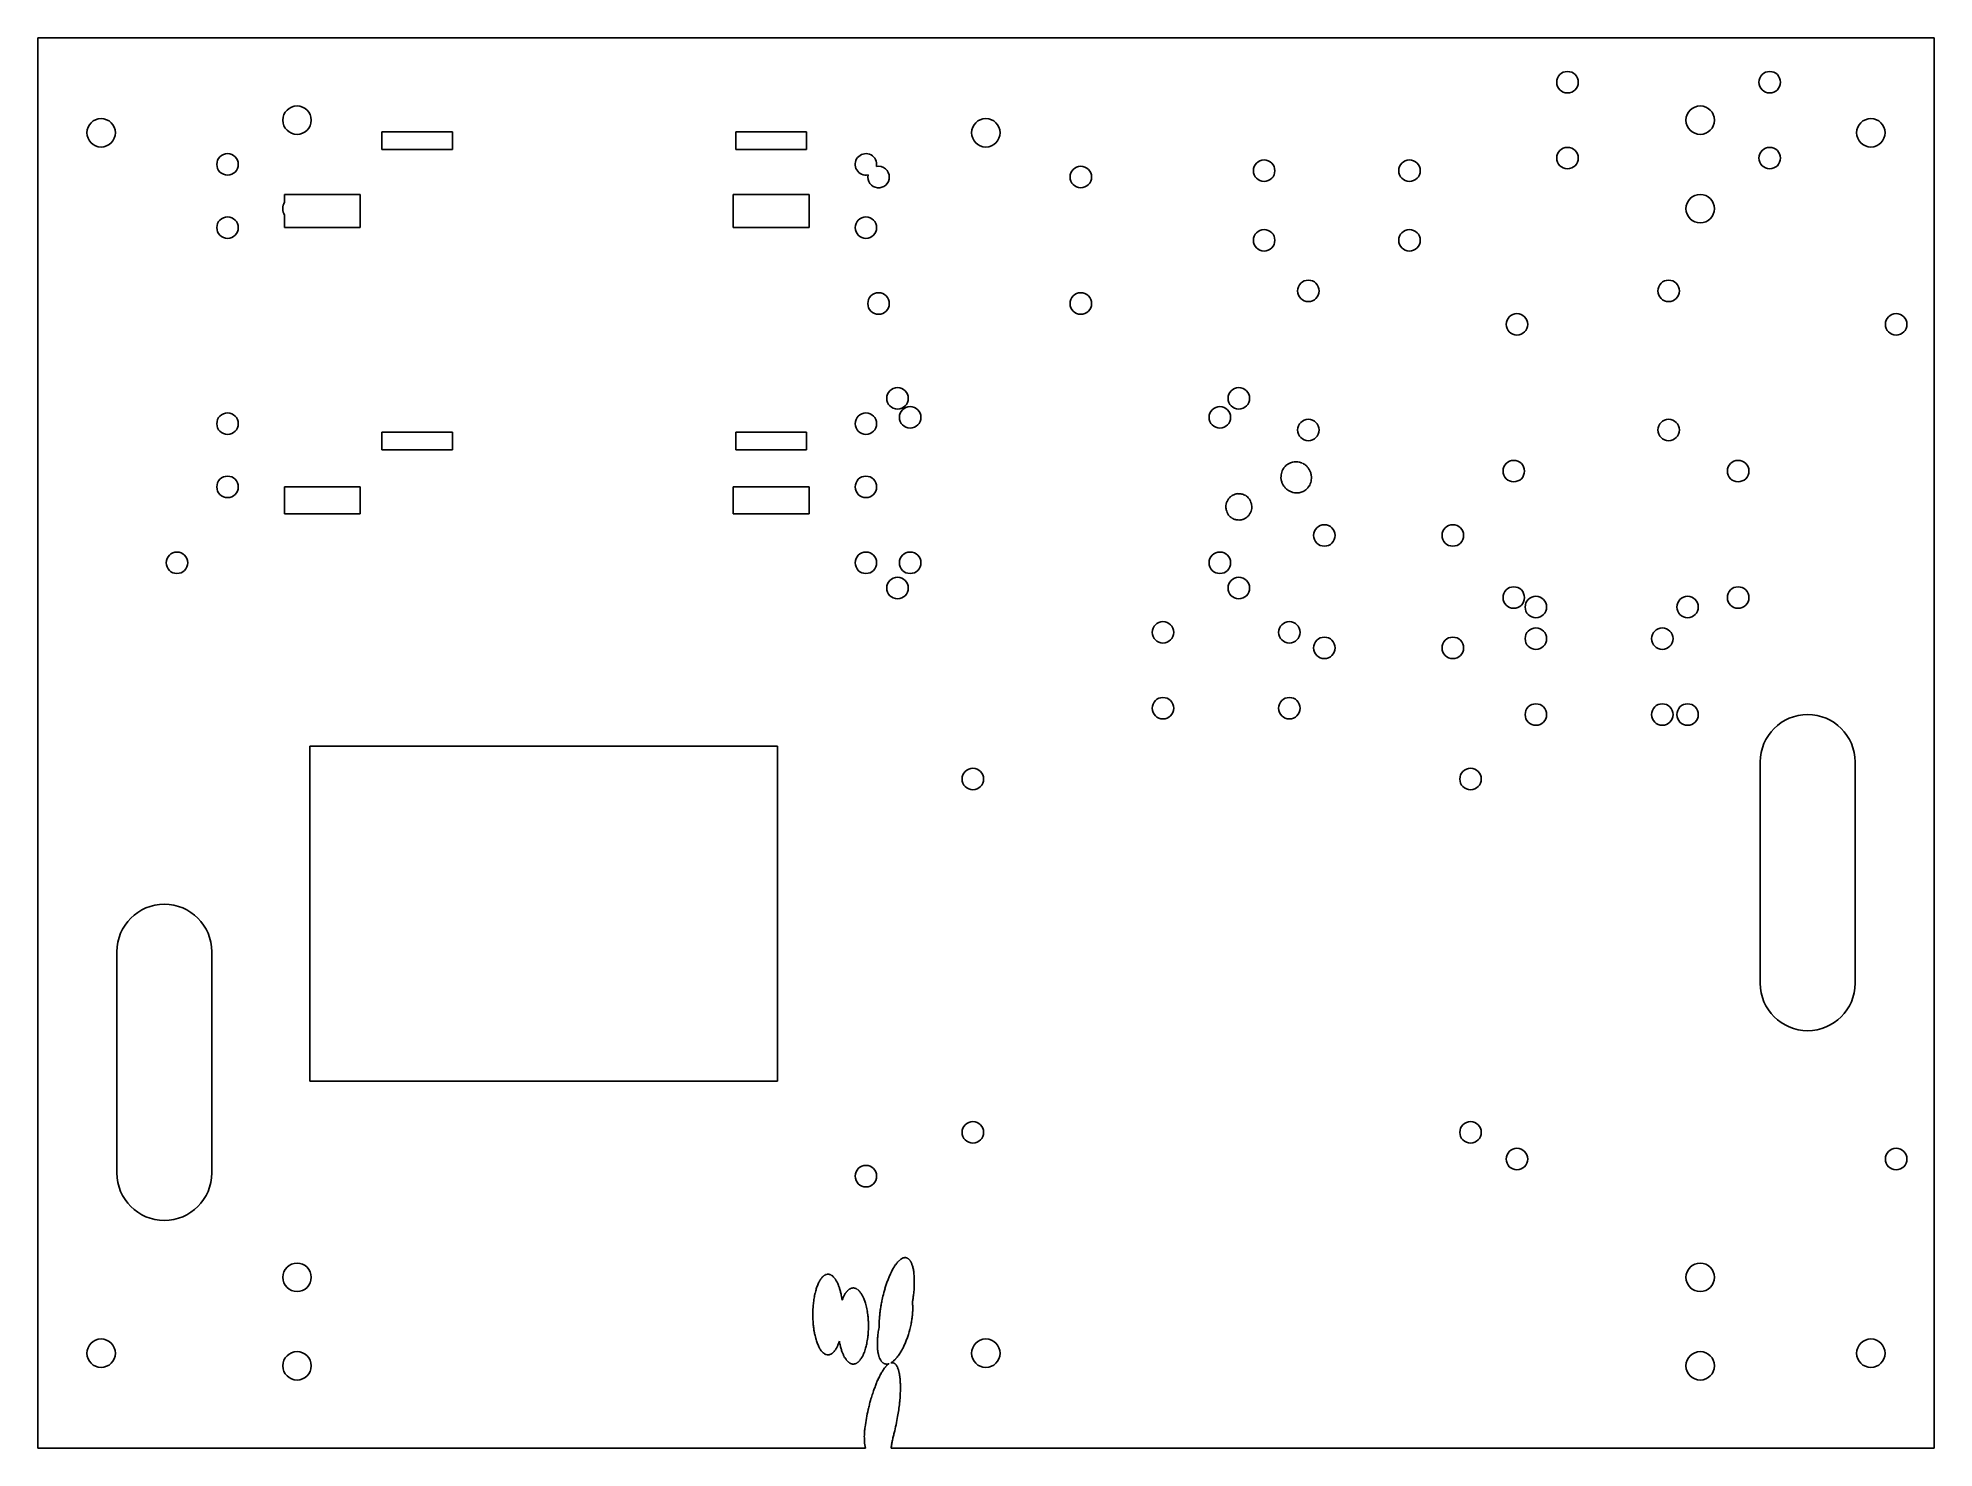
# Model space of a CAD drawing. Header units: millimetres. Extents: x 0 to 300, y 0 to 223.
import ezdxf

# ---------------------------------------------------------------- set-up
doc = ezdxf.new("R2010")
doc.units = ezdxf.units.MM

msp = doc.modelspace()

# ---------------------------------------------------------------- linework, layer by layer
for p, q in [((0, 0, 0), (0, 223, 0)), ((0, 223, 0), (300, 223, 0)), ((300, 0, 0), (300, 223, 0)), ((65.6, 208.15, 0), (54.4, 208.15, 0)), ((54.4, 205.35, 0), (54.4, 208.15, 0)), ((65.6, 205.35, 0), (65.6, 208.15, 0)), ((121.6, 208.15, 0), (110.4, 208.15, 0)), ((110.4, 205.35, 0), (110.4, 208.15, 0)), ((121.6, 205.35, 0), (121.6, 208.15, 0)), ((65.6, 205.35, 0), (54.4, 205.35, 0)), ((121.6, 205.35, 0), (110.4, 205.35, 0)), ((41, 198.25, 0), (39, 198.25, 0)), ((39, 197.03, 0), (39, 198.25, 0)), ((51, 198.25, 0), (41, 198.25, 0)), ((51, 197, 0), (51, 198.25, 0)), ((110, 197, 0), (110, 198.25, 0)), ((122, 198.25, 0), (110, 198.25, 0)), ((122, 197, 0), (122, 198.25, 0)), ((51, 195.25, 0), (51, 197, 0)), ((51, 193, 0), (51, 195.25, 0)), ((110, 195.25, 0), (110, 197, 0)), ((110, 193, 0), (110, 195.25, 0)), ((122, 195.25, 0), (122, 197, 0)), ((122, 193, 0), (122, 195.25, 0)), ((39, 193, 0), (39, 194.97, 0)), ((51, 193, 0), (39, 193, 0)), ((122, 193, 0), (110, 193, 0)), ((65.6, 160.65, 0), (54.4, 160.65, 0)), ((54.4, 157.85, 0), (54.4, 160.65, 0)), ((65.6, 157.85, 0), (65.6, 160.65, 0)), ((121.6, 160.65, 0), (110.4, 160.65, 0)), ((110.4, 157.85, 0), (110.4, 160.65, 0)), ((121.6, 157.85, 0), (121.6, 160.65, 0)), ((65.6, 157.85, 0), (54.4, 157.85, 0)), ((121.6, 157.85, 0), (110.4, 157.85, 0)), ((51, 152, 0), (39, 152, 0)), ((39, 150.75, 0), (39, 152, 0)), ((39, 148, 0), (39, 150.75, 0)), ((51, 150.75, 0), (51, 152, 0)), ((51, 148, 0), (51, 150.75, 0)), ((122, 152, 0), (110, 152, 0)), ((110, 150.75, 0), (110, 152, 0)), ((110, 148, 0), (110, 150.75, 0)), ((122, 150.75, 0), (122, 152, 0)), ((122, 148, 0), (122, 150.75, 0)), ((39, 147.75, 0), (39, 148, 0)), ((51, 147.75, 0), (39, 147.75, 0)), ((51, 147.75, 0), (51, 148, 0)), ((110, 147.75, 0), (110, 148, 0)), ((122, 147.75, 0), (110, 147.75, 0)), ((122, 147.75, 0), (122, 148, 0)), ((117, 111, 0), (43, 111, 0)), ((43, 58, 0), (43, 111, 0)), ((117, 58, 0), (117, 111, 0)), ((272.5, 108.5, 0), (272.5, 73.5, 0)), ((287.5, 73.5, 0), (287.5, 108.5, 0)), ((12.5, 78.5, 0), (12.5, 43.5, 0)), ((27.5, 43.5, 0), (27.5, 78.5, 0)), ((117, 58, 0), (43, 58, 0)), ((0, 0, 0), (130.91, 0, 0)), ((134.98, 0, 0), (300, 0, 0))]:
    msp.add_line(p, q)
for centre, radius, start, end in [((242, 216, 0), 1.7, 0, 180), ((242, 216, 0), 1.7, -180, 0), ((274, 216, 0), 1.7, 0, 180), ((274, 216, 0), 1.7, -180, 0), ((10, 208, 0), 2.25, 0, 180), ((41, 210, 0), 2.25, 0, 180), ((41, 210, 0), 2.25, -180, 0), ((149.97, 208, 0), 2.25, 0, 180), ((263, 210, 0), 2.25, 0, 180), ((263, 210, 0), 2.25, -180, 0), ((290, 208, 0), 2.25, 0, 180), ((10, 208, 0), 2.25, -180, 0), ((149.97, 208, 0), 2.25, -180, 0), ((290, 208, 0), 2.25, -180, 0), ((30, 203, 0), 1.7, 0, 180), ((131, 203, 0), 1.7, 140.6467, 281.2934), ((131, 203, 0), 1.7, 0, 140.6467), ((242, 204, 0), 1.7, 0, 180), ((242, 204, 0), 1.7, -180, 0), ((274, 204, 0), 1.7, 0, 180), ((274, 204, 0), 1.7, -180, 0), ((30, 203, 0), 1.7, -180, 0), ((133, 201, 0), 1.7, 168.7066, 264.3533), ((131, 203, 0), 1.7, -11.2934, -5.6467), ((133, 201, 0), 1.7, 50.6467, 101.2934), ((131, 203, 0), 1.7, -5.6467, 0), ((133, 201, 0), 1.7, -95.6467, 0), ((133, 201, 0), 1.7, 0, 50.6467), ((165, 201, 0), 1.7, 0, 180), ((165, 201, 0), 1.7, -180, 0), ((194, 202, 0), 1.7, 0, 180), ((194, 202, 0), 1.7, -180, 0), ((217, 202, 0), 1.7, 0, 180), ((217, 202, 0), 1.7, -180, 0), ((263, 196, 0), 2.25, 0, 180), ((41, 196, 0), 2.25, 152.734, 180), ((41, 196, 0), 2.25, -180, -152.734), ((263, 196, 0), 2.25, -180, 0), ((30, 193, 0), 1.7, 0, 180), ((30, 193, 0), 1.7, -180, 0), ((131, 193, 0), 1.7, 0, 180), ((131, 193, 0), 1.7, -180, 0), ((194, 191, 0), 1.7, 0, 180), ((217, 191, 0), 1.7, 0, 180), ((194, 191, 0), 1.7, -180, 0), ((217, 191, 0), 1.7, -180, 0), ((201, 183, 0), 1.7, 0, 180), ((201, 183, 0), 1.7, -180, 0), ((258, 183, 0), 1.7, 0, 180), ((258, 183, 0), 1.7, -180, 0), ((133, 181, 0), 1.7, 0, 180), ((133, 181, 0), 1.7, -180, 0), ((165, 181, 0), 1.7, 0, 180), ((165, 181, 0), 1.7, -180, 0), ((234, 177.7, 0), 1.7, 0, 180), ((234, 177.7, 0), 1.7, -180, 0), ((294, 177.7, 0), 1.7, 0, 180), ((294, 177.7, 0), 1.7, -180, 0), ((136, 166, 0), 1.7, 0, 180), ((136, 166, 0), 1.7, -180, 0), ((190, 166, 0), 1.7, 0, 180), ((190, 166, 0), 1.7, -180, 0), ((30, 162, 0), 1.7, 0, 180), ((30, 162, 0), 1.7, -180, 0), ((131, 162, 0), 1.7, 0, 180), ((131, 162, 0), 1.7, -180, 0), ((138, 163, 0), 1.7, 0, 180), ((138, 163, 0), 1.7, -180, 0), ((187, 163, 0), 1.7, 0, 180), ((187, 163, 0), 1.7, -180, 0), ((201, 161, 0), 1.7, 0, 180), ((258, 161, 0), 1.7, 0, 180), ((201, 161, 0), 1.7, -180, 0), ((258, 161, 0), 1.7, -180, 0), ((233.5, 154.5, 0), 1.7, 0, 180), ((269, 154.5, 0), 1.7, 0, 180), ((30, 152, 0), 1.7, 0, 180), ((131, 152, 0), 1.7, 0, 180), ((199.15, 153.56, 0), 2.48, 166.7512, 176.6445), ((199.17, 153.56, 0), 2.5, 176.6445, 188.5994), ((199.19, 153.57, 0), 2.52, 188.5938, 200.4879), ((199.12, 153.57, 0), 2.45, 156.7915, 166.7532), ((199.1, 153.58, 0), 2.43, 146.6931, 156.7915), ((199.07, 153.6, 0), 2.39, 136.5175, 146.6923), ((199.05, 153.61, 0), 2.37, 119.6723, 136.5175), ((199.04, 153.64, 0), 2.34, 88.5065, 119.6315), ((199.04, 153.62, 0), 2.36, 75.9275, 88.5065), ((199.02, 153.57, 0), 2.41, 63.479, 75.9143), ((199.01, 153.54, 0), 2.45, 51.3701, 63.479), ((198.96, 153.48, 0), 2.53, 39.4503, 51.3734), ((198.94, 153.46, 0), 2.55, 29.8971, 39.4503), ((198.91, 153.44, 0), 2.58, 20.4119, 29.9094), ((198.91, 153.44, 0), 2.58, 8.7839, 20.4119), ((198.99, 153.45, 0), 2.5, 347.2296, 357.0761), ((198.96, 153.45, 0), 2.54, -2.9239, 8.809), ((233.5, 154.5, 0), 1.7, -180, 0), ((269, 154.5, 0), 1.7, -180, 0), ((30, 152, 0), 1.7, -180, 0), ((131, 152, 0), 1.7, -180, 0), ((190.04, 148.86, 0), 2.09, 137.3516, 149.5387), ((190.02, 148.88, 0), 2.06, 125.0684, 137.3525), ((190.01, 148.89, 0), 2.04, 109.9395, 125.0684), ((190, 148.92, 0), 2.02, 94.7018, 109.9245), ((190, 148.92, 0), 2.01, 76.1556, 94.7018), ((189.99, 148.9, 0), 2.03, 57.678, 76.1246), ((189.99, 148.89, 0), 2.05, 47.6032, 57.678), ((189.97, 148.87, 0), 2.08, 37.5932, 47.6027), ((189.96, 148.86, 0), 2.09, 25.4366, 37.5932), ((199.2, 153.57, 0), 2.53, 200.4879, 219.8711), ((199.19, 153.56, 0), 2.52, 219.8711, 231.784), ((199.17, 153.54, 0), 2.49, 231.7743, 243.7614), ((199.16, 153.52, 0), 2.46, 243.7614, 255.9502), ((199.15, 153.46, 0), 2.41, 255.9454, 268.2751), ((199.15, 153.43, 0), 2.38, 268.2751, 283.706), ((199.16, 153.37, 0), 2.32, 283.7152, 299.3402), ((199.16, 153.37, 0), 2.32, 299.3402, 316.5557), ((199.15, 153.39, 0), 2.33, 316.5557, 326.9471), ((199.1, 153.41, 0), 2.39, 326.9587, 337.231), ((199.07, 153.43, 0), 2.43, 337.231, 347.2313), ((190.08, 148.84, 0), 2.13, 173.6861, 193.3612), ((190.07, 148.84, 0), 2.12, 161.6371, 173.6861), ((190.07, 148.84, 0), 2.11, 193.3612, 205.451), ((190.06, 148.85, 0), 2.1, 149.5387, 161.6452), ((190.04, 148.83, 0), 2.09, 205.4366, 217.5932), ((190.03, 148.82, 0), 2.08, 217.5932, 227.6027), ((190.01, 148.8, 0), 2.05, 227.6032, 237.678), ((190.01, 148.79, 0), 2.03, 237.678, 256.1246), ((189.99, 148.79, 0), 2.04, 289.9395, 305.0684), ((189.98, 148.81, 0), 2.06, 305.0684, 317.3525), ((189.96, 148.83, 0), 2.09, 317.3516, 329.5387), ((189.94, 148.84, 0), 2.1, 329.5387, 341.6452), ((189.93, 148.85, 0), 2.11, 13.3612, 25.451), ((189.93, 148.84, 0), 2.12, 341.6371, 353.6861), ((189.92, 148.84, 0), 2.13, 353.6861, 373.3612), ((190, 148.77, 0), 2.01, 256.1556, 274.7018), ((190, 148.77, 0), 2.02, 274.7018, 289.9245), ((203.54, 144.32, 0), 1.7, 0, 180), ((203.54, 144.32, 0), 1.7, -180, 0), ((223.86, 144.32, 0), 1.7, 0, 180), ((223.86, 144.32, 0), 1.7, -180, 0), ((22, 140, 0), 1.7, 0, 180), ((131, 140, 0), 1.7, 0, 180), ((138, 140, 0), 1.7, 0, 180), ((187, 140, 0), 1.7, 0, 180), ((22, 140, 0), 1.7, -180, 0), ((131, 140, 0), 1.7, -180, 0), ((138, 140, 0), 1.7, -180, 0), ((187, 140, 0), 1.7, -180, 0), ((136, 136, 0), 1.7, 0, 180), ((136, 136, 0), 1.7, -180, 0), ((190, 136, 0), 1.7, 0, 180), ((190, 136, 0), 1.7, -180, 0), ((233.5, 134.5, 0), 1.7, 0, 180), ((269, 134.5, 0), 1.7, 0, 180), ((233.5, 134.5, 0), 1.7, -180, 0), ((237, 133, 0), 1.7, 0, 180), ((237, 133, 0), 1.7, -180, 0), ((261, 133, 0), 1.7, 0, 180), ((261, 133, 0), 1.7, -180, 0), ((269, 134.5, 0), 1.7, -180, 0), ((178, 129, 0), 1.7, 0, 180), ((178, 129, 0), 1.7, -180, 0), ((198, 129, 0), 1.7, 0, 180), ((198, 129, 0), 1.7, -180, 0), ((237, 128, 0), 1.7, 0, 180), ((257, 128, 0), 1.7, 0, 180), ((203.54, 126.54, 0), 1.7, 0, 180), ((203.54, 126.54, 0), 1.7, -180, 0), ((223.86, 126.54, 0), 1.7, 0, 180), ((223.86, 126.54, 0), 1.7, -180, 0), ((237, 128, 0), 1.7, -180, 0), ((257, 128, 0), 1.7, -180, 0), ((178, 117, 0), 1.7, 0, 180), ((178, 117, 0), 1.7, -180, 0), ((198, 117, 0), 1.7, 0, 180), ((198, 117, 0), 1.7, -180, 0), ((237, 116, 0), 1.7, 0, 180), ((257, 116, 0), 1.7, 0, 180), ((261, 116, 0), 1.7, 0, 180), ((237, 116, 0), 1.7, -180, 0), ((257, 116, 0), 1.7, -180, 0), ((261, 116, 0), 1.7, -180, 0), ((280, 108.5, 0), 7.5, 90, 180), ((280, 108.5, 0), 7.5, 0, 90), ((147.92, 105.8, 0), 1.7, 0, 180), ((147.92, 105.8, 0), 1.7, -180, 0), ((226.66, 105.8, 0), 1.7, 0, 180), ((226.66, 105.8, 0), 1.7, -180, 0), ((20, 78.5, 0), 7.5, 90, 180), ((20, 78.5, 0), 7.5, 0, 90), ((280, 73.5, 0), 7.5, 180, 270), ((280, 73.5, 0), 7.5, 270, 360), ((147.92, 49.92, 0), 1.7, 0, 180), ((226.66, 49.92, 0), 1.7, 0, 180), ((147.92, 49.92, 0), 1.7, -180, 0), ((226.66, 49.92, 0), 1.7, -180, 0), ((234, 45.7, 0), 1.7, 0, 180), ((234, 45.7, 0), 1.7, -180, 0), ((294, 45.7, 0), 1.7, 0, 180), ((294, 45.7, 0), 1.7, -180, 0), ((20, 43.5, 0), 7.5, 180, 270), ((20, 43.5, 0), 7.5, -90, 0), ((131, 43, 0), 1.7, 0, 180), ((131, 43, 0), 1.7, -180, 0), ((137.34, 28.8, 0), 1.34, 109.8863, 116.4338), ((137.24, 29.08, 0), 1.04, 102.4166, 109.8576), ((137.22, 29.16, 0), 0.954, 97.9556, 102.4166), ((137.21, 29.25, 0), 0.864, 93.2547, 97.9442), ((137.21, 29.29, 0), 0.828, 87.2813, 93.2547), ((137.21, 29.34, 0), 0.781, 81.1007, 87.2514), ((137.21, 29.34, 0), 0.774, 73.5636, 81.1007), ((137.2, 29.31, 0), 0.806, 66.1191, 73.5065), ((137.18, 29.27, 0), 0.852, 57.5869, 66.1191), ((41, 27, 0), 2.25, 0, 180), ((41, 27, 0), 2.25, -180, 0), ((126.02, 25.25, 0), 2.61, 137.7189, 141.5054), ((125.63, 25.61, 0), 2.09, 133.483, 137.7204), ((125.5, 25.74, 0), 1.9, 130.3682, 133.483), ((125.33, 25.94, 0), 1.64, 127.0107, 130.367), ((125.25, 26.05, 0), 1.51, 122.5667, 127.0107), ((125.13, 26.24, 0), 1.28, 117.7273, 122.5594), ((125.09, 26.32, 0), 1.18, 112.518, 117.7273), ((125.03, 26.46, 0), 1.04, 106.9412, 112.5014), ((125.01, 26.51, 0), 0.982, 99.7697, 106.9412), ((125, 26.58, 0), 0.912, 92.2748, 99.7197), ((125, 26.59, 0), 0.903, 86.1183, 92.2748), ((125, 26.57, 0), 0.926, 80.008, 86.0882), ((124.99, 26.53, 0), 0.96, 72.8446, 80.008), ((124.95, 26.41, 0), 1.09, 66.0809, 72.8051), ((124.91, 26.32, 0), 1.18, 59.8856, 66.0809), ((124.79, 26.1, 0), 1.44, 54.2496, 59.8683), ((124.68, 25.96, 0), 1.62, 48.146, 54.2496), ((124.34, 25.58, 0), 2.13, 42.819, 48.1414), ((124.15, 25.4, 0), 2.38, 39.8841, 42.819), ((149.12, 20.97, 0), 15.68, 157.0626, 159.2967), ((148.05, 21.42, 0), 14.52, 155.7379, 157.0626), ((146.5, 22.12, 0), 12.82, 154.3302, 155.7401), ((145.64, 22.54, 0), 11.87, 152.4682, 154.3302), ((143.83, 23.48, 0), 9.83, 150.4278, 152.4732), ((143.18, 23.84, 0), 9.09, 149.2162, 150.4278), ((142.3, 24.37, 0), 8.05, 147.9302, 149.2172), ((141.83, 24.67, 0), 7.5, 146.2407, 147.9302), ((140.87, 25.31, 0), 6.35, 144.4071, 146.243), ((140.44, 25.62, 0), 5.81, 142.4017, 144.4071), ((139.65, 26.22, 0), 4.82, 140.2023, 142.4045), ((139.26, 26.55, 0), 4.31, 137.1952, 140.2023), ((138.54, 27.21, 0), 3.34, 133.7814, 137.2012), ((138.28, 27.49, 0), 2.95, 130.62, 133.7814), ((137.88, 27.95, 0), 2.35, 127.0768, 130.6228), ((137.71, 28.18, 0), 2.06, 122.1394, 127.0768), ((137.43, 28.62, 0), 1.54, 116.4338, 122.1376), ((137.09, 29.12, 0), 1.03, 49.7683, 57.5238), ((137, 29.02, 0), 1.16, 42.8795, 49.7683), ((136.73, 28.77, 0), 1.53, 36.8513, 42.8622), ((136.59, 28.66, 0), 1.71, 33.8898, 36.8513), ((136.34, 28.5, 0), 2, 31.155, 33.8897), ((136.19, 28.4, 0), 2.19, 28.0933, 31.155), ((135.78, 28.19, 0), 2.65, 25.3122, 28.0946), ((135.49, 28.05, 0), 2.97, 21.6214, 25.3122), ((134.65, 27.71, 0), 3.87, 18.3952, 21.6274), ((134.1, 27.53, 0), 4.45, 14.953, 18.3952), ((132.7, 27.16, 0), 5.9, 11.9745, 14.9625), ((131.9, 26.99, 0), 6.72, 9.3502, 11.9745), ((130.13, 26.69, 0), 8.52, 7.0253, 9.3573), ((129.07, 26.56, 0), 9.58, 4.4907, 7.0253), ((126.6, 26.37, 0), 12.06, 2.2408, 4.4999), ((263, 27, 0), 2.25, 0, 180), ((263, 27, 0), 2.25, -180, 0), ((135.11, 21.66, 0), 12.48, 167.223, 169.6427), ((133.13, 22.11, 0), 10.44, 164.5887, 167.2333), ((132.3, 22.34, 0), 9.58, 162.6607, 164.5887), ((130.97, 22.75, 0), 8.19, 160.5795, 162.6647), ((130.26, 23.01, 0), 7.43, 157.77, 160.5795), ((128.81, 23.6, 0), 5.87, 154.6178, 157.7792), ((128.34, 23.82, 0), 5.35, 153.0594, 154.6178), ((127.8, 24.1, 0), 4.74, 151.4037, 153.0604), ((127.51, 24.25, 0), 4.41, 149.2294, 151.4037), ((126.94, 24.59, 0), 3.75, 146.8728, 149.2314), ((126.68, 24.76, 0), 3.44, 144.3058, 146.8728), ((126.24, 25.08, 0), 2.89, 141.5054, 144.3077), ((123.82, 25.13, 0), 2.82, 37.1863, 39.8852), ((123.61, 24.96, 0), 3.09, 34.1734, 37.1863), ((123.06, 24.59, 0), 3.75, 31.4412, 34.1762), ((122.75, 24.4, 0), 4.11, 28.9483, 31.4412), ((122.06, 24.02, 0), 4.9, 26.6687, 28.951), ((121.63, 23.81, 0), 5.38, 24.1245, 26.6687), ((120.61, 23.35, 0), 6.5, 21.8153, 24.1288), ((120.1, 23.14, 0), 7.05, 20.0693, 21.8153), ((119.15, 22.79, 0), 8.06, 18.4386, 20.0712), ((118.6, 22.61, 0), 8.64, 16.5759, 18.4386), ((117.36, 22.24, 0), 9.93, 14.8416, 16.5789), ((116.73, 22.08, 0), 10.58, 13.2106, 14.8416), ((115.5, 21.79, 0), 11.85, 11.672, 13.2131), ((114.83, 21.65, 0), 12.53, 9.8897, 11.672), ((132.49, 21.52, 0), 5.58, 153.298, 155.9033), ((131.61, 21.96, 0), 4.59, 150.4297, 153.3028), ((131.21, 22.19, 0), 4.13, 147.2401, 150.4297), ((130.52, 22.63, 0), 3.31, 143.6814, 147.245), ((130.3, 22.8, 0), 3.03, 141.54, 143.6814), ((130.01, 23.03, 0), 2.66, 139.2547, 141.5406), ((129.86, 23.15, 0), 2.47, 136.2473, 139.2547), ((129.59, 23.41, 0), 2.1, 132.984, 136.2476), ((129.45, 23.56, 0), 1.89, 127.6143, 132.984), ((129.21, 23.87, 0), 1.5, 121.5672, 127.6053), ((129.15, 23.97, 0), 1.38, 117.9512, 121.5672), ((129.08, 24.1, 0), 1.23, 114.1248, 117.9467), ((129.05, 24.16, 0), 1.17, 109.1939, 114.1248), ((129.02, 24.27, 0), 1.05, 103.9925, 109.1795), ((129.01, 24.32, 0), 1, 94.1423, 103.9925), ((129, 24.36, 0), 0.962, 83.9569, 94.0136), ((129, 24.34, 0), 0.981, 78.499, 83.9569), ((128.98, 24.28, 0), 1.05, 73.1932, 78.48), ((128.97, 24.22, 0), 1.1, 67.0535, 73.1932), ((128.9, 24.07, 0), 1.27, 61.3159, 67.0321), ((128.84, 23.96, 0), 1.39, 54.9758, 61.3159), ((128.64, 23.67, 0), 1.75, 49.3053, 54.9626), ((128.53, 23.54, 0), 1.92, 46.4676, 49.3053), ((128.34, 23.34, 0), 2.19, 43.8132, 46.4673), ((128.22, 23.22, 0), 2.36, 40.8007, 43.8132), ((127.9, 22.95, 0), 2.78, 38.0234, 40.8015), ((127.65, 22.75, 0), 3.1, 33.497, 38.0234), ((126.83, 22.21, 0), 4.08, 29.5593, 33.506), ((126.45, 22, 0), 4.52, 27.5978, 29.5593), ((125.88, 21.7, 0), 5.17, 25.7655, 27.5993), ((155.65, 18.78, 0), 22.58, 165.097, 168.0096), ((154.85, 18.99, 0), 21.75, 163.2607, 165.097), ((152.95, 19.56, 0), 19.77, 161.3426, 163.2686), ((151.77, 19.96, 0), 18.52, 159.2868, 161.3426), ((117.27, 26.69, 0), 21.4, -8.1205, -6.5084), ((118.03, 26.6, 0), 20.64, -6.5084, -5.1415), ((119.69, 26.45, 0), 18.98, -5.1446, -3.7191), ((120.63, 26.39, 0), 18.03, -3.7191, -2.2187), ((125.49, 26.33, 0), 13.17, 0.7587, 2.2408), ((122.69, 26.31, 0), 15.97, -2.2225, -0.6282), ((123.67, 26.3, 0), 14.99, -0.6282, 0.7612), ((139.41, 21.11, 0), 16.81, 176.2732, 179.2025), ((139.55, 21.11, 0), 16.95, 179.2025, 182.1067), ((138.13, 21.2, 0), 15.52, 173.2484, 176.2965), ((137.34, 21.3, 0), 14.73, 171.4878, 173.2484), ((135.97, 21.5, 0), 13.34, 169.6427, 171.4924), ((113.46, 21.41, 0), 13.92, 8.2028, 9.8936), ((133.78, 20.98, 0), 6.97, 157.8621, 159.6912), ((132.94, 21.32, 0), 6.06, 155.9033, 157.8643), ((125.53, 21.53, 0), 5.55, 23.6772, 25.7655), ((124.73, 21.18, 0), 6.43, 21.7396, 23.6796), ((124.2, 20.97, 0), 6.99, 19.0858, 21.7396), ((122.87, 20.5, 0), 8.41, 16.6722, 19.0923), ((122.1, 20.27, 0), 9.2, 13.9677, 16.6722), ((120.44, 19.86, 0), 10.92, 11.4941, 13.9771), ((119.65, 19.7, 0), 11.73, 9.1821, 11.4941), ((118.24, 19.47, 0), 13.15, 7.0069, 9.1897), ((117.59, 19.39, 0), 13.81, 4.4621, 7.0069), ((153.67, 19.01, 0), 20.58, 172.9889, 174.5261), ((155.1, 18.83, 0), 22.03, 171.5073, 172.9931), ((155.65, 18.75, 0), 22.58, 169.7447, 171.5073), ((156.73, 18.55, 0), 23.68, 168.0096, 169.7309), ((125.31, 22.29, 0), 13.11, -6.0975, -4.537), ((116.07, 26.86, 0), 22.62, -9.6837, -8.1154), ((131.05, 22.27, 0), 7.35, 4.5937, 6.1032), ((126.46, 22.2, 0), 11.95, -4.5397, -2.9053), ((130.19, 22.2, 0), 8.22, 3.1674, 4.595), ((129.7, 22.17, 0), 8.71, 1.52, 3.1674), ((127.03, 22.17, 0), 11.39, -2.9053, -1.5024), ((128.62, 22.14, 0), 9.79, -0.0316, 1.522), ((128.08, 22.14, 0), 10.33, -1.5042, -0.0316), ((138.81, 21.08, 0), 16.21, 182.084, 185.0542), ((138.05, 21.01, 0), 15.45, 185.0542, 187.599), ((136.17, 20.75, 0), 13.55, 187.5845, 190.3024), ((135.15, 20.57, 0), 12.51, 190.3024, 192.7175), ((117, 19.27, 0), 14.4, 354.4414, 356.1147), ((116.6, 19.31, 0), 14.8, 2.0159, 4.474), ((116.62, 19.29, 0), 14.78, 356.1147, 359.0885), ((116.36, 19.3, 0), 15.04, 359.068, 362.0159), ((146.85, 16.2, 0), 14.05, 172.0302, 173.5686), ((147.35, 16.13, 0), 14.56, 170.2138, 172.0302), ((148.2, 15.99, 0), 15.41, 168.4532, 170.2184), ((149.58, 19.28, 0), 16.48, 177.8328, 179.3151), ((147.56, 19.3, 0), 14.47, 179.3118, 180.8941), ((150.64, 19.24, 0), 17.55, 176.1297, 177.8328), ((152.76, 19.09, 0), 19.67, 174.5261, 176.1346), ((122.59, 22.7, 0), 15.86, -17.4115, -11.3539), ((123.27, 22.57, 0), 15.17, -11.3539, -8.7755), ((124.59, 22.37, 0), 13.83, -8.7982, -6.0975), ((10, 15, 0), 2.25, 0, 180), ((10, 15, 0), 2.25, -180, 0), ((41, 13, 0), 2.25, 0, 180), ((133.17, 20.12, 0), 10.48, 192.7072, 195.3458), ((132.25, 19.87, 0), 9.53, 195.3458, 197.7174), ((130.64, 19.35, 0), 7.84, 197.71, 200.325), ((129.88, 19.07, 0), 7.02, 200.325, 203.2437), ((128.48, 18.47, 0), 5.5, 203.234, 206.532), ((127.91, 18.19, 0), 4.87, 206.532, 209.5772), ((127.02, 17.68, 0), 3.85, 209.5708, 212.9983), ((126.7, 17.47, 0), 3.47, 212.9983, 215.5536), ((126.25, 17.15, 0), 2.91, 215.5518, 218.341), ((126.07, 17.01, 0), 2.68, 218.341, 220.8166), ((125.79, 16.76, 0), 2.31, 220.816, 223.4842), ((125.62, 16.6, 0), 2.07, 223.4842, 228.8804), ((125.29, 16.23, 0), 1.58, 228.8861, 235.0679), ((124.67, 16.27, 0), 1.63, 305.6821, 309.132), ((124.6, 16.36, 0), 1.74, 309.132, 311.7716), ((124.45, 16.53, 0), 1.97, 311.772, 314.2541), ((124.33, 16.65, 0), 2.15, 314.2541, 318.3929), ((123.92, 17.01, 0), 2.69, 318.3911, 322.0922), ((123.65, 17.22, 0), 3.03, 322.0922, 326.1038), ((122.92, 17.71, 0), 3.91, 326.0974, 329.6288), ((122.53, 17.94, 0), 4.36, 329.6288, 332.2171), ((121.74, 18.36, 0), 5.26, 332.2137, 334.5721), ((121.31, 18.57, 0), 5.74, 334.5721, 336.7332), ((120.37, 18.97, 0), 6.76, 336.7303, 338.7216), ((119.91, 19.15, 0), 7.25, 338.7216, 340.2408), ((119.06, 19.45, 0), 8.15, 340.2394, 341.672), ((138.45, 18.92, 0), 11.83, 189.8831, 191.8089), ((137.14, 18.65, 0), 10.49, 191.8042, 193.8489), ((136.52, 18.49, 0), 9.85, 193.8489, 195.6295), ((135.39, 18.18, 0), 8.68, 195.6264, 197.5237), ((134.83, 18, 0), 8.09, 197.5237, 199.5594), ((133.74, 17.61, 0), 6.93, 199.5557, 201.7548), ((133.27, 17.42, 0), 6.42, 201.7548, 203.6959), ((124.29, 17.6, 0), 6.9, 337.8261, 341.0869), ((122.65, 18.17, 0), 8.63, 341.0751, 343.9908), ((121.88, 18.39, 0), 9.44, 343.9908, 346.1721), ((120.52, 18.72, 0), 10.84, 346.167, 348.2024), ((119.79, 18.87, 0), 11.58, 348.2024, 350.5336), ((118.36, 19.11, 0), 13.03, 350.5259, 352.7231), ((117.8, 19.19, 0), 13.6, 352.7231, 354.4451), ((143.94, 16.44, 0), 11.13, 176.8385, 178.6078), ((143.34, 16.45, 0), 10.53, 178.6078, 180.1379), ((142.22, 16.45, 0), 9.41, -179.8642, -178.2461), ((141.6, 16.43, 0), 8.79, -178.2461, -176.1268), ((145.21, 16.37, 0), 12.4, 175.1656, 176.8418), ((140.25, 16.34, 0), 7.44, -176.1315, -173.8277), ((145.8, 16.32, 0), 12.99, 173.5658, 175.1656), ((139.66, 16.28, 0), 6.84, -173.8277, -171.7802), ((138.65, 16.13, 0), 5.82, -171.7834, -169.5628), ((138.17, 16.04, 0), 5.33, -169.5628, -167.1404), ((129.66, 19.3, 0), 7.99, -34.1413, -32.0149), ((128.54, 20, 0), 9.31, -32.0189, -30.0489), ((127.91, 20.36, 0), 10.04, -30.0489, -27.8154), ((126.52, 21.1, 0), 11.61, -27.8214, -25.7446), ((125.9, 21.39, 0), 12.29, -25.7446, -24.1403), ((124.88, 21.85, 0), 13.41, -24.143, -22.6071), ((124.25, 22.12, 0), 14.1, -22.6071, -19.9437), ((123, 22.57, 0), 15.43, -19.9578, -17.4115), ((149.97, 15, 0), 2.25, 0, 180), ((149.97, 15, 0), 2.25, -180, 0), ((263, 13, 0), 2.25, 0, 180), ((290, 15, 0), 2.25, 0, 180), ((290, 15, 0), 2.25, -180, 0), ((41, 13, 0), 2.25, -180, 0), ((125.19, 16.07, 0), 1.39, 235.0679, 242.0831), ((125.05, 15.83, 0), 1.11, 242.1209, 249.9742), ((125.02, 15.75, 0), 1.02, 249.9742, 256.9396), ((125, 15.65, 0), 0.927, 256.9849, 264.3006), ((125, 15.63, 0), 0.906, 264.3006, 275.4136), ((124.99, 15.69, 0), 0.965, 275.5883, 286.3576), ((124.97, 15.77, 0), 1.04, 286.3576, 294.5423), ((124.87, 15.98, 0), 1.28, 294.5904, 301.9733), ((124.8, 16.09, 0), 1.41, 301.9733, 305.6794), ((132.46, 17.07, 0), 5.54, 203.6936, 205.7831), ((132.04, 16.86, 0), 5.07, 205.7831, 208.5719), ((131.21, 16.41, 0), 4.13, 208.5669, 211.6576), ((130.88, 16.21, 0), 3.74, 211.6576, 214.4481), ((130.36, 15.85, 0), 3.1, 214.4454, 217.509), ((130.13, 15.67, 0), 2.82, 217.509, 220.8827), ((129.75, 15.34, 0), 2.31, 220.8811, 224.6059), ((129.6, 15.2, 0), 2.11, 224.6059, 227.9417), ((129.39, 14.97, 0), 1.79, 227.9426, 231.5612), ((129.29, 14.83, 0), 1.62, 231.5612, 237.5213), ((129.11, 14.56, 0), 1.3, 237.5395, 244.1938), ((129.07, 14.47, 0), 1.2, 244.1938, 250.1324), ((129.02, 14.33, 0), 1.05, 250.1578, 256.486), ((129, 14.27, 0), 0.994, 256.486, 268.5555), ((129, 14.26, 0), 0.978, 268.7919, 280.9602), ((128.99, 14.3, 0), 1.02, 280.9602, 287.4147), ((128.95, 14.42, 0), 1.15, 287.4431, 293.541), ((128.92, 14.49, 0), 1.22, 293.541, 298.2198), ((128.84, 14.65, 0), 1.4, 298.2279, 302.5989), ((128.78, 14.74, 0), 1.51, 302.5989, 306.6595), ((128.63, 14.95, 0), 1.77, 306.6626, 310.4173), ((128.54, 15.05, 0), 1.9, 310.4173, 313.2729), ((128.35, 15.25, 0), 2.17, 313.2732, 315.9442), ((128.2, 15.39, 0), 2.39, 315.9442, 320.3854), ((127.7, 15.81, 0), 3.03, 320.382, 324.3207), ((127.42, 16.01, 0), 3.37, 324.3207, 327.22), ((126.86, 16.37, 0), 4.05, 327.2172, 329.864), ((126.54, 16.56, 0), 4.42, 329.864, 332.2905), ((125.84, 16.92, 0), 5.21, 332.2878, 334.5223), ((125.49, 17.09, 0), 5.59, 334.5223, 336.2248), ((124.83, 17.38, 0), 6.31, 336.2235, 337.8261), ((137.29, 15.84, 0), 4.43, -167.144, -164.4861), ((136.92, 15.74, 0), 4.05, -164.4861, -162.1095), ((136.33, 15.55, 0), 3.43, -162.1116, -159.5268), ((135.99, 15.42, 0), 3.07, -159.5268, -155.2173), ((135.33, 15.12, 0), 2.34, -155.2221, -150.2867), ((135.09, 14.98, 0), 2.06, -150.2867, -145.7137), ((134.75, 14.75, 0), 1.65, -145.7104, -140.5961), ((134.62, 14.64, 0), 1.48, -140.5961, -134.9092), ((140.47, 7.85, 0), 8.1, 147.6922, 149.5261), ((134.43, 14.45, 0), 1.22, -134.8917, -128.619), ((139.67, 8.35, 0), 7.16, 145.1555, 147.6922), ((134.38, 14.38, 0), 1.13, -128.619, -123.0789), ((134.31, 14.29, 0), 1.01, -123.0578, -117.203), ((138.18, 9.4, 0), 5.33, 142.2258, 145.1643), ((134.29, 14.25, 0), 0.969, -117.203, -109.754), ((137.73, 9.74, 0), 4.77, 140.7464, 142.2258), ((134.28, 14.21, 0), 0.932, -109.6986, -102.101), ((137.22, 10.16, 0), 4.1, 139.1533, 140.7475), ((134.28, 14.22, 0), 0.939, -102.101, -95.9223), ((136.96, 10.39, 0), 3.76, 137.0289, 139.1533), ((134.29, 14.27, 0), 0.992, -95.8936, -89.8835), ((136.47, 10.84, 0), 3.09, 134.6866, 137.031), ((134.29, 14.32, 0), 1.04, -89.8835, -84.1362), ((136.25, 11.06, 0), 2.79, 132.0901, 134.6866), ((135.9, 11.45, 0), 2.26, 129.2067, 132.0922), ((134.27, 14.45, 0), 1.17, -84.1171, -78.7073), ((135.74, 11.65, 0), 2, 125.2293, 129.2067), ((134.26, 14.53, 0), 1.25, -78.7073, -74.5575), ((135.46, 12.04, 0), 1.53, 120.6813, 125.2304), ((134.21, 14.7, 0), 1.43, -74.5521, -70.6659), ((133.93, 15.31, 0), 2.1, -61.4198, -57.1935), ((135.18, 12.64, 0), 0.866, 101.5754, 106.6037), ((135.16, 12.75, 0), 0.753, 96.1652, 101.559), ((133.65, 15.75, 0), 2.62, -57.1948, -53.4066), ((135.16, 12.79, 0), 0.708, 89.1727, 96.1652), ((135.16, 12.85, 0), 0.651, 81.8263, 89.1222), ((133.49, 15.96, 0), 2.89, -53.4066, -50.5958), ((135.16, 12.86, 0), 0.642, 74.4383, 81.8263), ((133.15, 16.38, 0), 3.43, -50.5976, -48.0172), ((135.15, 12.83, 0), 0.666, 67.1248, 74.3823), ((135.14, 12.8, 0), 0.702, 58.7243, 67.1248), ((132.95, 16.6, 0), 3.72, -48.0172, -45.6413), ((135.06, 12.68, 0), 0.846, 51.0098, 58.6603), ((132.5, 17.06, 0), 4.37, -45.6433, -43.4489), ((135, 12.6, 0), 0.944, 45.377, 51.0098), ((134.84, 12.44, 0), 1.18, 40.3192, 45.365), ((132.27, 17.28, 0), 4.68, -43.4489, -41.7741), ((134.71, 12.33, 0), 1.34, 34.8977, 40.3192), ((131.83, 17.67, 0), 5.27, -41.7751, -40.1974), ((134.34, 12.07, 0), 1.79, 30.2138, 34.8961), ((131.45, 17.99, 0), 5.77, -40.1974, -36.9902), ((134.09, 11.93, 0), 2.08, 26.1635, 30.2138), ((133.48, 11.63, 0), 2.76, 22.6539, 26.1682), ((133.07, 11.46, 0), 3.2, 18.9563, 22.6539), ((130.26, 18.89, 0), 7.27, -36.9994, -34.1413), ((131.96, 11.07, 0), 4.38, 15.8034, 18.9652), ((131.4, 10.92, 0), 4.96, 13.9335, 15.8034), ((130.42, 10.67, 0), 5.97, 12.2316, 13.9357), ((263, 13, 0), 2.25, -180, 0), ((155.87, 0.94, 0), 25.01, 160.6533, 162.5844), ((153.81, 1.66, 0), 22.83, 158.9242, 160.6533), ((149.94, 3.15, 0), 18.68, 157.021, 158.9323), ((148.47, 3.78, 0), 17.09, 155.8733, 157.021), ((146.4, 4.7, 0), 14.82, 154.6428, 155.8751), ((145.29, 5.23, 0), 13.58, 152.9993, 154.6428), ((143, 6.4, 0), 11.02, 151.1789, 153.0037), ((142.05, 6.92, 0), 9.93, 149.5227, 151.1789), ((129.82, 10.54, 0), 6.58, 10.3415, 12.2316), ((128.38, 10.28, 0), 8.05, 8.6359, 10.3445), ((127.59, 10.16, 0), 8.85, 7.0811, 8.6359), ((125.9, 9.95, 0), 10.55, 5.6596, 7.0833), ((124.9, 9.85, 0), 11.55, 4.0697, 5.6596), ((122.57, 9.68, 0), 13.89, 2.6225, 4.0728), ((121.46, 9.63, 0), 15, 1.5241, 2.6225), ((115.76, 9.6, 0), 20.7, -1.7906, -0.6842), ((119.43, 9.58, 0), 17.03, 0.4948, 1.5254), ((118.29, 9.57, 0), 18.18, -0.6861, 0.4948), ((163.93, -1.38, 0), 33.4, 167.0866, 169.495), ((163.28, -1.23, 0), 32.74, 165.7422, 167.0866), ((161.37, -0.75, 0), 30.77, 164.3603, 165.747), ((159.88, -0.33, 0), 29.22, 162.5737, 164.3603), ((103.72, 10.64, 0), 32.79, -9.9225, -8.0342), ((106.66, 10.23, 0), 29.83, -8.0476, -6.0678), ((108.24, 10.06, 0), 28.24, -6.0678, -4.9711), ((110.82, 9.84, 0), 25.65, -4.9735, -3.8229), ((112.09, 9.76, 0), 24.37, -3.8229, -2.8326), ((114.51, 9.64, 0), 21.95, -2.8341, -1.7906), ((141.96, 1.76, 0), 11.21, 171.9111, 175.792), ((162.99, -1.22, 0), 32.45, 169.4676, 171.9111), ((104.09, 10.52, 0), 32.41, -14.4686, -12.1657), ((103.05, 10.76, 0), 33.47, -12.1886, -9.9225), ((141.75, 1.79, 0), 11, 175.8182, 179.736), ((141.21, 1.79, 0), 10.46, -180.264, -175.7125), ((140.96, 1.77, 0), 10.21, -175.7125, -172.8354), ((140.53, 1.71, 0), 9.77, -172.8381, -169.8969), ((170.07, -5.61, 0), 35.53, 169.9591, 170.9133), ((162.16, -4.22, 0), 27.51, 168.8568, 169.9414), ((159.87, -3.77, 0), 25.17, 167.2556, 168.8568), ((156.78, -3.07, 0), 22, 165.5314, 167.244)]:
    msp.add_arc(centre, radius, start, end)

doc.saveas('drawing.dxf')
